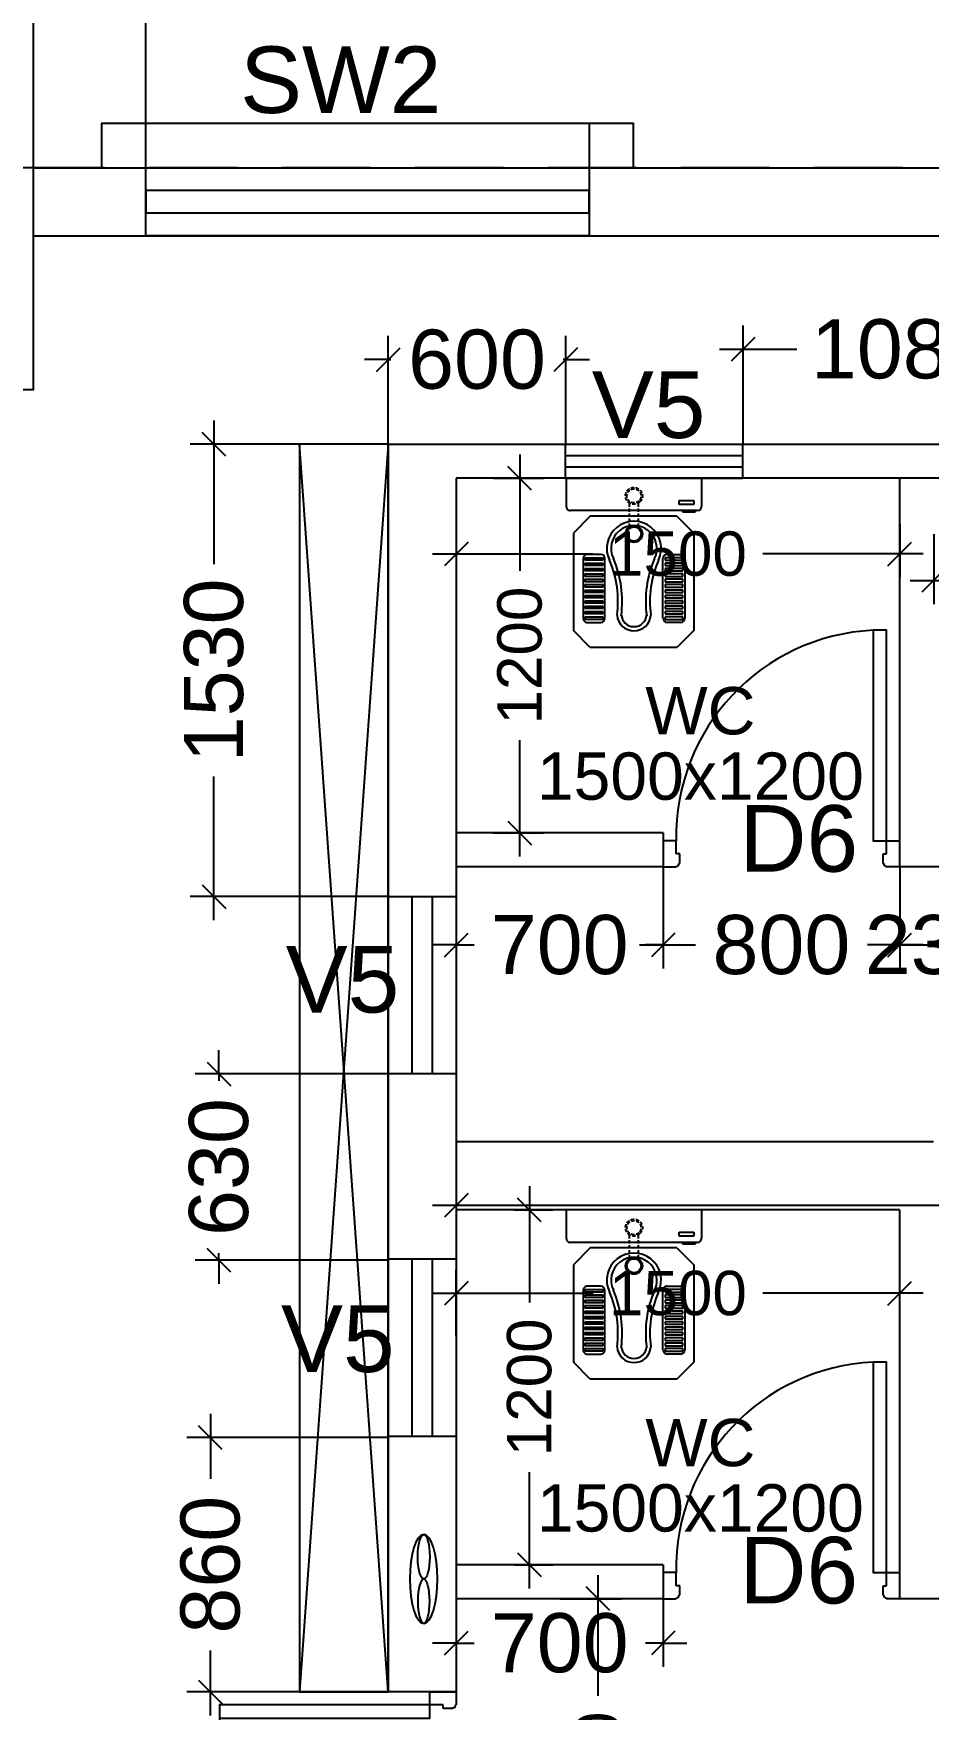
# Model space of a CAD drawing. Extents: x 7897917 to 8423973, y -6487334 to -6173396.
# Drawn here: x 7919524 to 7922551, y -6342230 to -6336561 of the extents above; entities that cross this region are included whole.
import ezdxf
from ezdxf.enums import TextEntityAlignment as Align

# ---------------------------------------------------------------- set-up
doc = ezdxf.new("R2010")
doc.units = 0
doc.header["$LTSCALE"] = 600
doc.header["$MEASUREMENT"] = 0
doc.header["$PDMODE"] = 35
doc.linetypes.add('DASHED', pattern=[0.75, 0.5, -0.25])
doc.linetypes.add('HIDDEN', pattern=[0.375, 0.25, -0.125])
doc.layers.get('0').update_dxf_attribs({"linetype": 'CONTINUOUS'})
doc.layers.get('Defpoints').update_dxf_attribs({"linetype": 'CONTINUOUS'})
for name, color, linetype in [('chajja', 7, 'CONTINUOUS'), ('DIM', 8, 'CONTINUOUS'), ('DIM-TEXT', 8, 'CONTINUOUS'), ('DOOR', 32, 'CONTINUOUS'), ('Duct', 8, 'CONTINUOUS'), ('Ele Proje.', 7, 'CONTINUOUS'), ('Exaust', 8, 'CONTINUOUS'), ('Fixed Glass', 171, 'CONTINUOUS'), ('joinery', 7, 'CONTINUOUS'), ('LA-column', 3, 'CONTINUOUS'), ('Room Dim', 1, 'CONTINUOUS'), ('T Wall', 8, 'CONTINUOUS'), ('TEXT', 6, 'CONTINUOUS'), ('toi-fix', 46, 'CONTINUOUS'), ('Wall', 1, 'CONTINUOUS'), ('Walls', 7, 'CONTINUOUS'), ('WIN', 151, 'CONTINUOUS'), ('Working Dim', 5, 'CONTINUOUS')]:
    doc.layers.add(name, color=color, linetype=linetype)
doc.styles.add('ari', font='arial.ttf')
doc.styles.add('ARIAL', font='arial.ttf')
doc.styles.add('RT', font='romant.shx')
doc.styles.get("Standard").update_dxf_attribs({"font": 'romans.shx'})
doc.dimstyles.new('int. dim', dxfattribs={"dimtxt": 450, "dimasz": 80, "dimexe": 80, "dimexo": 0, "dimgap": 70, "dimtad": 0, "dimdec": 0, "dimzin": 12, "dimdsep": 46, "dimtxsty": 'ari', "dimblk": 'OBLIQUE', "dimcen": 2, "dimdle": 80, "dimclrd": 256, "dimclre": 256, "dimclrt": 6, "dimadec": 0, "dimazin": 0, "dimtfac": 1, "dimtdec": 0, "dimtix": 1, "dimtmove": 2, "dimatfit": 3, "dimfxl": 1, "dimtolj": 1, "dimtzin": 0, "dimlwd": -1, "dimlwe": -1, "dimarcsym": 0})
doc.dimstyles.new('STANDARD$0', dxfattribs={"dimscale": 0, "dimtxt": 150, "dimasz": 125, "dimexe": 0.75, "dimexo": 1, "dimgap": 25, "dimtad": 1, "dimdec": 0, "dimdsep": 46, "dimtxsty": 'Standard', "dimblk1": 'DOT', "dimblk2": 'DOT', "dimsah": 1, "dimcen": 2.5, "dimclrd": 1, "dimclre": 1, "dimclrt": 3, "dimadec": 0, "dimazin": 0, "dimtfac": 1, "dimtdec": 0, "dimtmove": 0, "dimatfit": 3, "dimldrblk": 'DOT', "dimfxl": 1, "dimtolj": 1, "dimtzin": 0, "dimarcsym": 0})
doc.dimstyles.new('TEXT', dxfattribs={"dimscale": 0, "dimtxt": 600, "dimasz": 300, "dimexe": 300, "dimexo": 30, "dimgap": 50, "dimtad": 0, "dimdec": 0, "dimzin": 0, "dimdsep": 46, "dimtxsty": 'RT', "dimblk": 'OBLIQUE', "dimcen": 0.09, "dimdle": 300, "dimclrd": 256, "dimclre": 256, "dimclrt": 170, "dimadec": 0, "dimazin": 0, "dimtfac": 1, "dimtdec": 0, "dimtofl": 0, "dimtmove": 2, "dimatfit": 3, "dimfxl": 1, "dimfrac": 2, "dimtolj": 1, "dimtzin": 0, "dimlwd": -1, "dimlwe": -1, "dimarcsym": 0})

# ---------------------------------------------------------------- blocks, each defined once
blk = doc.blocks.new('Z$W@#1841')
at = {"layer": 'DOOR'}
for p, q in [((-267.6, -167.4), (-317.3, -167.4)), ((-317.3, -167.4), (-317.3, -267.4)), ((-267.6, -217.9), (-267.6, -167.4)), ((533, -217.9), (533, -167.4)), ((533, -167.4), (582.7, -167.4)), ((582.7, -167.4), (582.7, -267.4)), ((-254.1, -217.9), (-267.6, -217.9)), ((-254.1, -253.9), (-256.3, -253.9)), ((-254.1, -253.9), (-254.1, -217.9)), ((519.5, -253.9), (519.5, -217.9)), ((519.5, -217.9), (533, -217.9)), ((519.5, -253.9), (521.7, -253.9)), ((-317.3, -267.4), (-267.6, -267.4)), ((-267.6, -267.4), (-267.6, -265.2)), ((533, -267.4), (533, -265.2)), ((582.7, -267.4), (533, -267.4))]:
    blk.add_line(p, q, dxfattribs=at)
blk.add_lwpolyline([(482.5, 633.2), (482.5, -167.4), (533, -167.4), (533, 633.2)], close=True, dxfattribs=at)
at = {"layer": 'DOOR', "color": 145}
blk.add_arc((518.4, -152.1), 786.1, 92.61772, 181.11293, dxfattribs=at)
at = {"layer": 'DOOR'}
for centre, start, end in [((-267.6, -253.9), 270, 0), ((533, -253.9), 180, 270)]:
    blk.add_arc(centre, 11.2, start, end, dxfattribs=at)
blk = doc.blocks.new('A$C37B60793')
at = {"layer": 'toi-fix', "color": 8}
for p, q in [((0, 303.1), (127, 303.1)), ((0, -306.5), (0, 303.1)), ((146, -287.4), (146, 284.1)), ((171.2, 195), (247.4, 271.2)), ((247.4, 271.2), (685.9, 271.2)), ((362.3, 226.9), (630.5, 226.9)), ((762.1, 195), (685.9, 271.2)), ((171.2, -195.4), (171.2, 195)), ((343.3, 148.1), (343.3, 207.9)), ((358.5, 218.7), (358.5, 139.2)), ((369.5, 218.7), (358.5, 218.7)), ((369.5, 139.2), (369.5, 218.7)), ((382.7, 218.7), (382.7, 139.2)), ((393.7, 218.7), (382.7, 218.7)), ((393.7, 139.2), (393.7, 218.7)), ((406.9, 218.7), (406.9, 139.2)), ((417.9, 218.7), (406.9, 218.7)), ((417.9, 139.2), (417.9, 218.7)), ((431, 218.7), (431, 139.2)), ((442.1, 218.7), (431, 218.7)), ((442.1, 139.2), (442.1, 218.7)), ((455.2, 218.7), (455.2, 139.2)), ((466.3, 218.7), (455.2, 218.7)), ((466.3, 139.2), (466.3, 218.7)), ((479.4, 218.7), (479.4, 139.2)), ((490.5, 218.7), (479.4, 218.7)), ((490.5, 139.2), (490.5, 218.7)), ((503.6, 218.7), (503.6, 139.2)), ((514.6, 218.7), (503.6, 218.7)), ((514.6, 139.2), (514.6, 218.7)), ((527.8, 218.7), (527.8, 139.2)), ((538.8, 218.7), (527.8, 218.7)), ((538.8, 139.2), (538.8, 218.7)), ((552, 218.7), (552, 139.2)), ((563, 218.7), (552, 218.7)), ((563, 139.2), (563, 218.7)), ((576.2, 218.7), (576.2, 139.2)), ((587.2, 218.7), (576.2, 218.7)), ((587.2, 139.2), (587.2, 218.7)), ((600.4, 218.7), (600.4, 139.2)), ((611.4, 218.7), (600.4, 218.7)), ((611.4, 139.2), (611.4, 218.7)), ((624.5, 218.7), (624.5, 139.2)), ((635.6, 218.7), (624.5, 218.7)), ((635.6, 139.2), (635.6, 218.7)), ((649.5, 207.9), (649.5, 148.1)), ((762.1, -195.4), (762.1, 195)), ((358.5, 139.2), (369.5, 139.2)), ((630.5, 129.1), (362.3, 129.1)), ((382.7, 139.2), (393.7, 139.2)), ((406.9, 139.2), (417.9, 139.2)), ((431, 139.2), (442.1, 139.2)), ((455.2, 139.2), (466.3, 139.2)), ((479.4, 139.2), (490.5, 139.2)), ((503.6, 139.2), (514.6, 139.2)), ((527.8, 139.2), (538.8, 139.2)), ((552, 139.2), (563, 139.2)), ((576.2, 139.2), (587.2, 139.2)), ((600.4, 139.2), (611.4, 139.2)), ((624.5, 139.2), (635.6, 139.2)), ((358.5, -222), (358.5, -142.6)), ((358.5, -142.6), (369.5, -142.6)), ((630.5, -132.4), (362.3, -132.4)), ((369.5, -142.6), (369.5, -222)), ((382.7, -222), (382.7, -142.6)), ((382.7, -142.6), (393.7, -142.6)), ((393.7, -142.6), (393.7, -222)), ((406.9, -222), (406.9, -142.6)), ((406.9, -142.6), (417.9, -142.6)), ((417.9, -142.6), (417.9, -222)), ((431, -222), (431, -142.6)), ((431, -142.6), (442.1, -142.6)), ((442.1, -142.6), (442.1, -222)), ((455.2, -222), (455.2, -142.6)), ((455.2, -142.6), (466.3, -142.6)), ((466.3, -142.6), (466.3, -222)), ((479.4, -222), (479.4, -142.6)), ((479.4, -142.6), (490.5, -142.6)), ((490.5, -142.6), (490.5, -222)), ((503.6, -222), (503.6, -142.6)), ((503.6, -142.6), (514.6, -142.6)), ((514.6, -142.6), (514.6, -222)), ((527.8, -222), (527.8, -142.6)), ((527.8, -142.6), (538.8, -142.6)), ((538.8, -142.6), (538.8, -222)), ((552, -222), (552, -142.6)), ((552, -142.6), (563, -142.6)), ((563, -142.6), (563, -222)), ((576.2, -222), (576.2, -142.6)), ((576.2, -142.6), (587.2, -142.6)), ((587.2, -142.6), (587.2, -222)), ((600.4, -222), (600.4, -142.6)), ((600.4, -142.6), (611.4, -142.6)), ((611.4, -142.6), (611.4, -222)), ((624.5, -222), (624.5, -142.6)), ((624.5, -142.6), (635.6, -142.6)), ((635.6, -142.6), (635.6, -222)), ((117.8, -205), (100.3, -205)), ((100.3, -205), (100.3, -270.7)), ((117.8, -270.7), (117.8, -205)), ((153.7, -221.4), (147.5, -221.4)), ((147.5, -221.4), (147.5, -276.8)), ((153.7, -276.8), (153.7, -221.4)), ((171.2, -195.4), (247.4, -271.6)), ((343.3, -151.5), (343.3, -211.2)), ((369.5, -222), (358.5, -222)), ((393.7, -222), (382.7, -222)), ((417.9, -222), (406.9, -222)), ((442.1, -222), (431, -222)), ((466.3, -222), (455.2, -222)), ((490.5, -222), (479.4, -222)), ((514.6, -222), (503.6, -222)), ((538.8, -222), (527.8, -222)), ((563, -222), (552, -222)), ((587.2, -222), (576.2, -222)), ((611.4, -222), (600.4, -222)), ((635.6, -222), (624.5, -222)), ((649.5, -211.2), (649.5, -151.5)), ((685.9, -271.6), (762.1, -195.4)), ((100.3, -270.7), (117.8, -270.7)), ((147.5, -276.8), (153.7, -276.8)), ((247.4, -271.6), (685.9, -271.6)), ((362.3, -230.3), (630.5, -230.3)), ((0, -306.5), (127, -306.5))]:
    blk.add_line(p, q, dxfattribs=at)
at = {"layer": 'toi-fix', "color": 8, "linetype": 'HIDDEN', "ltscale": 0.1}
for p, q in [((219.3, 19), (111.7, 19)), ((219.3, -22.3), (111.7, -22.3))]:
    blk.add_line(p, q, dxfattribs=at)
at = {"layer": 'toi-fix', "color": 8, "extrusion": (0, 0, -1)}
for centre, major_axis, start_param, end_param in [((127, 284.1), (-13.5, -13.5), 2.356194, 3.926991), ((362.3, 207.9), (13.5, -13.5), 2.356194, 3.926991), ((630.5, 207.9), (-13.5, -13.5), 2.356194, 3.926991), ((316.3, -1.7), (0, -122.2), -0.449608, 3.591264), ((316.3, -1.7), (0, -103.2), -0.449671, 3.591202), ((362.3, 148.1), (-13.5, -13.5), -0.785398, 0.785398), ((554, 536.4), (-29.4, -484.3), -0.19615, 0.346746), ((554, 536.4), (-11.6, -466), -0.160496, 0.3824), ((630.5, 148.1), (-13.5, -13.5), 3.926991, 5.497787), ((251.3, -1.7), (-26.9, -26.9), 0.785398, 7.068583), ((251.3, -1.7), (-22.5, -22.5), 0.785398, 7.068583), ((611.1, -1.7), (40.6, -40.6), 4.005105, 6.990469), ((611.1, -1.7), (-54, -54), 2.434309, 5.419673), ((554, -539.7), (29.4, -484.3), 2.794864, 3.33776), ((554, -539.7), (11.6, -466), 2.7592, 3.302095), ((362.3, -151.5), (13.5, -13.5), 2.356194, 3.926991), ((630.5, -151.5), (13.5, -13.5), 3.926991, 5.497787), ((362.3, -211.2), (-13.5, -13.5), -0.785398, 0.785398), ((630.5, -211.2), (13.5, -13.5), 5.497787, 7.068583), ((127, -287.4), (13.5, -13.5), 5.497787, 7.068583)]:
    blk.add_ellipse(centre, major_axis=major_axis, ratio=1, start_param=start_param, end_param=end_param, dxfattribs=at)
at = {"layer": 'toi-fix', "color": 8, "linetype": 'HIDDEN', "ltscale": 0.1, "extrusion": (0, 0, -1)}
for major_axis, start_param, end_param in [((26.9, -26.9), 2.356194490188911, 8.639379797368496), ((22.5, -22.5), 2.356194490188169, 8.639379797367756)]:
    blk.add_ellipse((79.7, -1.7), major_axis=major_axis, ratio=1, start_param=start_param, end_param=end_param, dxfattribs=at)
blk = doc.blocks.new('A$C153C7E87')
at = {"layer": 'Exaust', "color": 10, "extrusion": (0, 0, -1)}
for centre, major_axis, ratio in [((0, 0), (150.2, 0.1), 0.312125), ((-75.1, 0), (75.1, 0), 0.271389)]:
    blk.add_ellipse(centre, major_axis=major_axis, ratio=ratio, start_param=3.141593, end_param=9.424778, dxfattribs=at)
at = {"layer": 'Exaust', "color": 10}
blk.add_ellipse((75.1, 0), major_axis=(75.1, 0), ratio=0.271389, dxfattribs=at)
blk = doc.blocks.new('_Oblique')
at = {"color": 0, "linetype": 'ByBlock', "lineweight": -2}
blk.add_line((-0.5, -0.5), (0.5, 0.5), dxfattribs=at)
blk = doc.blocks.new('*D244')
at = {"layer": 'Defpoints', "color": 0, "transparency": 16777216}
for p in [(7959834, -6333844.6), (7918773.9, -6337015.4, 5.1), (7959834, -6337152.6, -3)]:
    blk.add_point(p, dxfattribs=at)
at = {"layer": 'DIM', "color": 8, "transparency": 16777216}
for p, q in [((7918773.9, -6337015.4), (7918773.9, -6333544.6)), ((7959834, -6337152.6), (7959834, -6333544.6)), ((7918473.9, -6333844.6), (7937596, -6333844.6)), ((7960134, -6333844.6), (7941011.9, -6333844.6))]:
    blk.add_line(p, q, dxfattribs=at)
at = {"layer": 'DIM', "color": 8, "transparency": 16777216, "xscale": 300, "yscale": 300, "zscale": 300, "rotation": 180}
blk.add_blockref('_Oblique', (7918773.9, -6333844.6), dxfattribs=at)
at = {"layer": 'DIM', "color": 8, "transparency": 16777216, "xscale": 300, "yscale": 300, "zscale": 300}
blk.add_blockref('_Oblique', (7959834, -6333844.6), dxfattribs=at)
at = {"layer": 'DIM', "color": 7, "transparency": 16777216, "insert": (7939304, -6333844.6), "char_height": 750, "attachment_point": 5, "style": 'ari'}
blk.add_mtext('\\A1;41.06m', dxfattribs=at)
blk = doc.blocks.new('*D247')
at = {"layer": 'Defpoints', "color": 0, "transparency": 16777216}
for p in [(8038813.9, -6332733.4), (7918773.9, -6337015.4, 5.1), (8038813.9, -6337015.4, -42.2)]:
    blk.add_point(p, dxfattribs=at)
at = {"layer": 'DIM', "color": 8, "transparency": 16777216}
for p, q in [((7918773.9, -6337015.4), (7918773.9, -6332433.4)), ((8038813.9, -6337015.4), (8038813.9, -6332433.4)), ((7918473.9, -6332733.4), (7976845, -6332733.4)), ((8039113.9, -6332733.4), (7980742.8, -6332733.4))]:
    blk.add_line(p, q, dxfattribs=at)
at = {"layer": 'DIM', "color": 8, "transparency": 16777216, "xscale": 300, "yscale": 300, "zscale": 300, "rotation": 180}
blk.add_blockref('_Oblique', (7918773.9, -6332733.4), dxfattribs=at)
at = {"layer": 'DIM', "color": 8, "transparency": 16777216, "xscale": 300, "yscale": 300, "zscale": 300}
blk.add_blockref('_Oblique', (8038813.9, -6332733.4), dxfattribs=at)
at = {"layer": 'DIM', "color": 7, "transparency": 16777216, "insert": (7978793.9, -6332733.4), "char_height": 750, "attachment_point": 5, "style": 'ari'}
blk.add_mtext('\\A1;120.04m', dxfattribs=at)
blk = doc.blocks.new('*D278')
at = {"layer": 'Defpoints', "color": 0, "transparency": 16777216}
for p in [(7921303.8, -6341855.4, -5.1), (7921433.3, -6341855.4), (7921303.8, -6343085.4, -5.1)]:
    blk.add_point(p, dxfattribs=at)
at = {"layer": 'Working Dim', "transparency": 16777216}
for p, q in [((7921433.3, -6341775.4), (7921433.3, -6342183.7)), ((7921303.8, -6341855.4), (7921513.3, -6341855.4)), ((7921433.3, -6343165.4), (7921433.3, -6342757)), ((7921303.8, -6343085.4), (7921513.3, -6343085.4))]:
    blk.add_line(p, q, dxfattribs=at)
at = {"layer": 'Working Dim', "transparency": 16777216, "xscale": 80, "yscale": 80, "zscale": 80}
for p, rotation in [((7921433.3, -6341855.4), 90), ((7921433.3, -6343085.4), 270)]:
    blk.add_blockref('_Oblique', p, dxfattribs=dict(at, rotation=rotation))
at = {"layer": 'Working Dim', "color": 6, "transparency": 16777216, "insert": (7921433.3, -6342470.4), "char_height": 150, "attachment_point": 5, "rotation": 90, "style": 'ari'}
blk.add_mtext('\\A1;1230', dxfattribs=at)
blk = doc.blocks.new('*D283')
at = {"layer": 'Defpoints', "color": 0, "transparency": 16777216}
for p in [(7920953.8, -6341855.4, -5.1), (7921653.8, -6341855.4, -5.1), (7921653.8, -6342005.6)]:
    blk.add_point(p, dxfattribs=at)
at = {"layer": 'Working Dim', "transparency": 16777216}
for p, q in [((7920953.8, -6341855.4), (7920953.8, -6342085.6)), ((7921653.8, -6341855.4), (7921653.8, -6342085.6)), ((7920953.8, -6342005.6), (7920873.8, -6342005.6)), ((7920953.8, -6342005.6), (7921014, -6342005.6)), ((7921653.8, -6342005.6), (7921593.6, -6342005.6)), ((7921653.8, -6342005.6), (7921733.8, -6342005.6))]:
    blk.add_line(p, q, dxfattribs=at)
at = {"layer": 'Working Dim', "transparency": 16777216, "xscale": 80, "yscale": 80, "zscale": 80}
blk.add_blockref('_Oblique', (7920953.8, -6342005.6), dxfattribs=at)
at = {"layer": 'Working Dim', "transparency": 16777216, "xscale": 80, "yscale": 80, "zscale": 80, "rotation": 180}
blk.add_blockref('_Oblique', (7921653.8, -6342005.6), dxfattribs=at)
at = {"layer": 'Working Dim', "color": 6, "transparency": 16777216, "insert": (7921303.8, -6342005.6), "char_height": 200, "attachment_point": 5, "style": 'ari'}
blk.add_mtext('\\A1;700', dxfattribs=at)
blk = doc.blocks.new('*D284')
at = {"layer": 'Defpoints', "color": 0, "transparency": 16777216}
for p in [(7921150, -6340540.4, -0.7), (7921201.4, -6340540.4), (7921150, -6341740.4, -5.1)]:
    blk.add_point(p, dxfattribs=at)
at = {"layer": 'Working Dim', "transparency": 16777216}
for p, q in [((7921201.4, -6340460.4), (7921201.4, -6340853.7)), ((7921150, -6340540.4), (7921281.4, -6340540.4)), ((7921201.4, -6341820.4), (7921201.4, -6341427)), ((7921150, -6341740.4), (7921281.4, -6341740.4))]:
    blk.add_line(p, q, dxfattribs=at)
at = {"layer": 'Working Dim', "transparency": 16777216, "xscale": 80, "yscale": 80, "zscale": 80}
for p, rotation in [((7921201.4, -6340540.4), 90), ((7921201.4, -6341740.4), 270)]:
    blk.add_blockref('_Oblique', p, dxfattribs=dict(at, rotation=rotation))
at = {"layer": 'Working Dim', "color": 6, "transparency": 16777216, "insert": (7921201.4, -6341140.4), "char_height": 150, "attachment_point": 5, "rotation": 90, "style": 'ari'}
blk.add_mtext('\\A1;1200', dxfattribs=at)
blk = doc.blocks.new('*D285')
at = {"layer": 'Defpoints', "color": 0, "transparency": 16777216}
for p in [(7922453.8, -6340822.4), (7920953.8, -6340965.8), (7922453.8, -6340993.8, -10.3)]:
    blk.add_point(p, dxfattribs=at)
at = {"layer": 'Working Dim', "transparency": 16777216}
for p, q in [((7920953.8, -6340965.8), (7920953.8, -6340742.4)), ((7922453.8, -6340993.8), (7922453.8, -6340742.4)), ((7920873.8, -6340822.4), (7921417.1, -6340822.4)), ((7922533.8, -6340822.4), (7921990.5, -6340822.4))]:
    blk.add_line(p, q, dxfattribs=at)
at = {"layer": 'Working Dim', "transparency": 16777216, "xscale": 80, "yscale": 80, "zscale": 80, "rotation": 180}
blk.add_blockref('_Oblique', (7920953.8, -6340822.4), dxfattribs=at)
at = {"layer": 'Working Dim', "transparency": 16777216, "xscale": 80, "yscale": 80, "zscale": 80}
blk.add_blockref('_Oblique', (7922453.8, -6340822.4), dxfattribs=at)
at = {"layer": 'Working Dim', "color": 6, "transparency": 16777216, "insert": (7921703.8, -6340822.4), "char_height": 150, "attachment_point": 5, "style": 'ari'}
blk.add_mtext('\\A1;1500', dxfattribs=at)
blk = doc.blocks.new('*D286')
at = {"layer": 'Defpoints', "color": 0, "transparency": 16777216}
for p in [(7920953.9, -6340155.3, 5.1), (7925683.9, -6340446, 9.4), (7925683.9, -6340524.3)]:
    blk.add_point(p, dxfattribs=at)
at = {"layer": 'Working Dim', "transparency": 16777216}
for p, q in [((7920953.9, -6340155.3), (7920953.9, -6340604.3)), ((7925683.9, -6340446), (7925683.9, -6340604.3)), ((7920873.9, -6340524.3), (7922946.6, -6340524.3)), ((7925763.9, -6340524.3), (7923691.2, -6340524.3))]:
    blk.add_line(p, q, dxfattribs=at)
at = {"layer": 'Working Dim', "transparency": 16777216, "xscale": 80, "yscale": 80, "zscale": 80, "rotation": 180}
blk.add_blockref('_Oblique', (7920953.9, -6340524.3), dxfattribs=at)
at = {"layer": 'Working Dim', "transparency": 16777216, "xscale": 80, "yscale": 80, "zscale": 80}
blk.add_blockref('_Oblique', (7925683.9, -6340524.3), dxfattribs=at)
at = {"layer": 'Working Dim', "color": 6, "transparency": 16777216, "insert": (7923318.9, -6340524.3), "char_height": 200, "attachment_point": 5, "style": 'ari'}
blk.add_mtext('\\A1;4730', dxfattribs=at)
blk = doc.blocks.new('*D288')
at = {"layer": 'Defpoints', "color": 0, "transparency": 16777216}
for p in [(7921078.9, -6338065.4, 5.1), (7921168.7, -6338065.4), (7921078.9, -6339265.4, 5.1)]:
    blk.add_point(p, dxfattribs=at)
at = {"layer": 'Working Dim', "transparency": 16777216}
for p, q in [((7921168.7, -6337985.4), (7921168.7, -6338378.7)), ((7921078.9, -6338065.4), (7921248.7, -6338065.4)), ((7921168.7, -6339345.4), (7921168.7, -6338952)), ((7921078.9, -6339265.4), (7921248.7, -6339265.4))]:
    blk.add_line(p, q, dxfattribs=at)
at = {"layer": 'Working Dim', "transparency": 16777216, "xscale": 80, "yscale": 80, "zscale": 80}
for p, rotation in [((7921168.7, -6338065.4), 90), ((7921168.7, -6339265.4), 270)]:
    blk.add_blockref('_Oblique', p, dxfattribs=dict(at, rotation=rotation))
at = {"layer": 'Working Dim', "color": 6, "transparency": 16777216, "insert": (7921168.7, -6338665.4), "char_height": 150, "attachment_point": 5, "rotation": 90, "style": 'ari'}
blk.add_mtext('\\A1;1200', dxfattribs=at)
blk = doc.blocks.new('*D289')
at = {"layer": 'Defpoints', "color": 0, "transparency": 16777216}
for p in [(7920953.9, -6338220.7, 5.1), (7922453.8, -6338220.7, 5.1), (7922453.8, -6338321.6)]:
    blk.add_point(p, dxfattribs=at)
at = {"layer": 'Working Dim', "transparency": 16777216}
for p, q in [((7920953.9, -6338220.7), (7920953.9, -6338401.6)), ((7922453.8, -6338220.7), (7922453.8, -6338401.6)), ((7920873.9, -6338321.6), (7921417.2, -6338321.6)), ((7922533.8, -6338321.6), (7921990.5, -6338321.6))]:
    blk.add_line(p, q, dxfattribs=at)
at = {"layer": 'Working Dim', "transparency": 16777216, "xscale": 80, "yscale": 80, "zscale": 80, "rotation": 180}
blk.add_blockref('_Oblique', (7920953.9, -6338321.6), dxfattribs=at)
at = {"layer": 'Working Dim', "transparency": 16777216, "xscale": 80, "yscale": 80, "zscale": 80}
blk.add_blockref('_Oblique', (7922453.8, -6338321.6), dxfattribs=at)
at = {"layer": 'Working Dim', "color": 6, "transparency": 16777216, "insert": (7921703.8, -6338321.6), "char_height": 150, "attachment_point": 5, "style": 'ari'}
blk.add_mtext('\\A1;1500', dxfattribs=at)
blk = doc.blocks.new('*D290')
at = {"layer": 'Defpoints', "color": 0, "transparency": 16777216}
for p in [(7922568.8, -6338254.4, 5.1), (7924068.8, -6338288, 5.1), (7924068.8, -6338411.3)]:
    blk.add_point(p, dxfattribs=at)
at = {"layer": 'Working Dim', "transparency": 16777216}
for p, q in [((7922568.8, -6338254.4), (7922568.8, -6338491.3)), ((7924068.8, -6338288), (7924068.8, -6338491.3)), ((7922488.8, -6338411.3), (7923032.1, -6338411.3)), ((7924148.8, -6338411.3), (7923605.4, -6338411.3))]:
    blk.add_line(p, q, dxfattribs=at)
at = {"layer": 'Working Dim', "transparency": 16777216, "xscale": 80, "yscale": 80, "zscale": 80, "rotation": 180}
blk.add_blockref('_Oblique', (7922568.8, -6338411.3), dxfattribs=at)
at = {"layer": 'Working Dim', "transparency": 16777216, "xscale": 80, "yscale": 80, "zscale": 80}
blk.add_blockref('_Oblique', (7924068.8, -6338411.3), dxfattribs=at)
at = {"layer": 'Working Dim', "color": 6, "transparency": 16777216, "insert": (7923318.8, -6338411.3), "char_height": 150, "attachment_point": 5, "style": 'ari'}
blk.add_mtext('\\A1;1500', dxfattribs=at)
blk = doc.blocks.new('*D1113')
at = {"layer": 'Defpoints', "color": 0, "transparency": 16777216}
for p in [(7921324.2, -6337664.3), (7920723.9, -6337950.4), (7921324.2, -6337950.4)]:
    blk.add_point(p, dxfattribs=at)
at = {"layer": 'Working Dim', "transparency": 16777216}
for p, q in [((7920723.9, -6337950.4), (7920723.9, -6337584.3)), ((7921324.2, -6337950.4), (7921324.2, -6337584.3)), ((7920723.9, -6337664.3), (7920643.9, -6337664.3)), ((7920723.9, -6337664.3), (7920732.9, -6337664.3)), ((7921324.2, -6337664.3), (7921315.2, -6337664.3)), ((7921324.2, -6337664.3), (7921404.2, -6337664.3))]:
    blk.add_line(p, q, dxfattribs=at)
at = {"layer": 'Working Dim', "transparency": 16777216, "xscale": 80, "yscale": 80, "zscale": 80}
blk.add_blockref('_Oblique', (7920723.9, -6337664.3), dxfattribs=at)
at = {"layer": 'Working Dim', "transparency": 16777216, "xscale": 80, "yscale": 80, "zscale": 80, "rotation": 180}
blk.add_blockref('_Oblique', (7921324.2, -6337664.3), dxfattribs=at)
at = {"layer": 'Working Dim', "color": 6, "transparency": 16777216, "insert": (7921024.1, -6337664.3), "char_height": 200, "attachment_point": 5, "style": 'ari'}
blk.add_mtext('\\A1;600', dxfattribs=at)
blk = doc.blocks.new('*D1114')
at = {"layer": 'Defpoints', "color": 0, "transparency": 16777216}
for p in [(7923004.3, -6337629.3), (7921924.2, -6337950.4), (7923004.3, -6337950.4)]:
    blk.add_point(p, dxfattribs=at)
at = {"layer": 'Working Dim', "transparency": 16777216}
for p, q in [((7921924.2, -6337950.4), (7921924.2, -6337549.3)), ((7923004.3, -6337950.4), (7923004.3, -6337549.3)), ((7921844.2, -6337629.3), (7922105.4, -6337629.3)), ((7923084.3, -6337629.3), (7922823.1, -6337629.3))]:
    blk.add_line(p, q, dxfattribs=at)
at = {"layer": 'Working Dim', "transparency": 16777216, "xscale": 80, "yscale": 80, "zscale": 80, "rotation": 180}
blk.add_blockref('_Oblique', (7921924.2, -6337629.3), dxfattribs=at)
at = {"layer": 'Working Dim', "transparency": 16777216, "xscale": 80, "yscale": 80, "zscale": 80}
blk.add_blockref('_Oblique', (7923004.3, -6337629.3), dxfattribs=at)
at = {"layer": 'Working Dim', "color": 6, "transparency": 16777216, "insert": (7922464.3, -6337629.3), "char_height": 200, "attachment_point": 5, "style": 'ari'}
blk.add_mtext('\\A1;1080', dxfattribs=at)
blk = doc.blocks.new('*D1118')
at = {"layer": 'Defpoints', "color": 0, "transparency": 16777216}
for p in [(7920122.3, -6341310.3), (7920723.9, -6341310.3), (7920723.9, -6342170.4)]:
    blk.add_point(p, dxfattribs=at)
at = {"layer": 'Working Dim', "transparency": 16777216}
for p, q in [((7920122.3, -6341230.3), (7920122.3, -6341449.6)), ((7920723.9, -6341310.3), (7920042.3, -6341310.3)), ((7920122.3, -6342250.4), (7920122.3, -6342031)), ((7920723.9, -6342170.4), (7920042.3, -6342170.4))]:
    blk.add_line(p, q, dxfattribs=at)
at = {"layer": 'Working Dim', "transparency": 16777216, "xscale": 80, "yscale": 80, "zscale": 80}
for p, rotation in [((7920122.3, -6341310.3), 90), ((7920122.3, -6342170.4), 270)]:
    blk.add_blockref('_Oblique', p, dxfattribs=dict(at, rotation=rotation))
at = {"layer": 'Working Dim', "color": 6, "transparency": 16777216, "insert": (7920122.3, -6341740.3), "char_height": 200, "attachment_point": 5, "rotation": 90, "style": 'ari'}
blk.add_mtext('\\A1;860', dxfattribs=at)
blk = doc.blocks.new('*D1119')
at = {"layer": 'Defpoints', "color": 0, "transparency": 16777216}
for p in [(7920151, -6340080.4), (7920723.8, -6340080.4), (7920723.9, -6340710.3)]:
    blk.add_point(p, dxfattribs=at)
at = {"layer": 'Working Dim', "transparency": 16777216}
for p, q in [((7920151, -6340080.4), (7920151, -6340000.4)), ((7920723.8, -6340080.4), (7920071, -6340080.4)), ((7920151, -6340080.4), (7920151, -6340104.2)), ((7920151, -6340710.3), (7920151, -6340686.5)), ((7920723.9, -6340710.3), (7920071, -6340710.3)), ((7920151, -6340710.3), (7920151, -6340790.3))]:
    blk.add_line(p, q, dxfattribs=at)
at = {"layer": 'Working Dim', "transparency": 16777216, "xscale": 80, "yscale": 80, "zscale": 80}
for p, rotation in [((7920151, -6340080.4), 270), ((7920151, -6340710.3), 90)]:
    blk.add_blockref('_Oblique', p, dxfattribs=dict(at, rotation=rotation))
at = {"layer": 'Working Dim', "color": 6, "transparency": 16777216, "insert": (7920151, -6340395.3), "char_height": 200, "attachment_point": 5, "rotation": 90, "style": 'ari'}
blk.add_mtext('\\A1;630', dxfattribs=at)
blk = doc.blocks.new('*D1120')
at = {"layer": 'Defpoints', "color": 0, "transparency": 16777216}
for p in [(7920723.9, -6337950.4), (7920134.1, -6339480.4), (7920723.9, -6339480.4)]:
    blk.add_point(p, dxfattribs=at)
at = {"layer": 'Working Dim', "transparency": 16777216}
for p, q in [((7920134.1, -6337870.4), (7920134.1, -6338356.5)), ((7920723.9, -6337950.4), (7920054.1, -6337950.4)), ((7920134.1, -6339560.4), (7920134.1, -6339074.2)), ((7920723.9, -6339480.4), (7920054.1, -6339480.4))]:
    blk.add_line(p, q, dxfattribs=at)
at = {"layer": 'Working Dim', "transparency": 16777216, "xscale": 80, "yscale": 80, "zscale": 80}
for p, rotation in [((7920134.1, -6337950.4), 90), ((7920134.1, -6339480.4), 270)]:
    blk.add_blockref('_Oblique', p, dxfattribs=dict(at, rotation=rotation))
at = {"layer": 'Working Dim', "color": 6, "transparency": 16777216, "insert": (7920134.1, -6338715.4), "char_height": 200, "attachment_point": 5, "rotation": 90, "style": 'ari'}
blk.add_mtext('\\A1;1530', dxfattribs=at)
blk = doc.blocks.new('*D1121')
at = {"layer": 'Defpoints', "color": 0, "transparency": 16777216}
for p in [(7919903.9, -6336276.3), (7919523.9, -6337015.4), (7919903.9, -6337015.4)]:
    blk.add_point(p, dxfattribs=at)
at = {"layer": 'Working Dim', "transparency": 16777216}
for p, q in [((7919523.9, -6337015.4), (7919523.9, -6336196.3)), ((7919903.9, -6337015.4), (7919903.9, -6336196.3)), ((7919523.9, -6336276.3), (7919443.9, -6336276.3)), ((7919523.9, -6336276.3), (7919903.9, -6336276.3)), ((7919903.9, -6336276.3), (7919983.9, -6336276.3))]:
    blk.add_line(p, q, dxfattribs=at)
at = {"layer": 'Working Dim', "transparency": 16777216, "xscale": 80, "yscale": 80, "zscale": 80}
blk.add_blockref('_Oblique', (7919523.9, -6336276.3), dxfattribs=at)
at = {"layer": 'Working Dim', "transparency": 16777216, "xscale": 80, "yscale": 80, "zscale": 80, "rotation": 180}
blk.add_blockref('_Oblique', (7919903.9, -6336276.3), dxfattribs=at)
at = {"layer": 'Working Dim', "color": 6, "transparency": 16777216, "insert": (7919713.9, -6336276.3), "char_height": 200, "attachment_point": 5, "style": 'ari'}
blk.add_mtext('\\A1;380', dxfattribs=at)
blk = doc.blocks.new('*D1697')
at = {"layer": 'Defpoints', "color": 0, "transparency": 16777216}
for p in [(7920953.9, -6339380.4), (7921653.8, -6339380.4), (7921653.8, -6339644.1)]:
    blk.add_point(p, dxfattribs=at)
at = {"layer": 'Working Dim', "transparency": 16777216}
for p, q in [((7920953.9, -6339380.4), (7920953.9, -6339724.1)), ((7921653.8, -6339380.4), (7921653.8, -6339724.1)), ((7920953.9, -6339644.1), (7920873.9, -6339644.1)), ((7920953.9, -6339644.1), (7921014.1, -6339644.1)), ((7921653.8, -6339644.1), (7921593.6, -6339644.1)), ((7921653.8, -6339644.1), (7921733.8, -6339644.1))]:
    blk.add_line(p, q, dxfattribs=at)
at = {"layer": 'Working Dim', "transparency": 16777216, "xscale": 80, "yscale": 80, "zscale": 80}
blk.add_blockref('_Oblique', (7920953.9, -6339644.1), dxfattribs=at)
at = {"layer": 'Working Dim', "transparency": 16777216, "xscale": 80, "yscale": 80, "zscale": 80, "rotation": 180}
blk.add_blockref('_Oblique', (7921653.8, -6339644.1), dxfattribs=at)
at = {"layer": 'Working Dim', "color": 6, "transparency": 16777216, "insert": (7921303.8, -6339644.1), "char_height": 200, "attachment_point": 5, "style": 'ari'}
blk.add_mtext('\\A1;700', dxfattribs=at)
blk = doc.blocks.new('*D1698')
at = {"layer": 'Defpoints', "color": 0, "transparency": 16777216}
for p in [(7921653.8, -6339380.4), (7922453.8, -6339380.4), (7922453.8, -6339644.1)]:
    blk.add_point(p, dxfattribs=at)
at = {"layer": 'Working Dim', "transparency": 16777216}
for p, q in [((7921653.8, -6339380.4), (7921653.8, -6339724.1)), ((7922453.8, -6339380.4), (7922453.8, -6339724.1)), ((7921573.8, -6339644.1), (7921763, -6339644.1)), ((7922533.8, -6339644.1), (7922344.5, -6339644.1))]:
    blk.add_line(p, q, dxfattribs=at)
at = {"layer": 'Working Dim', "transparency": 16777216, "xscale": 80, "yscale": 80, "zscale": 80, "rotation": 180}
blk.add_blockref('_Oblique', (7921653.8, -6339644.1), dxfattribs=at)
at = {"layer": 'Working Dim', "transparency": 16777216, "xscale": 80, "yscale": 80, "zscale": 80}
blk.add_blockref('_Oblique', (7922453.8, -6339644.1), dxfattribs=at)
at = {"layer": 'Working Dim', "color": 6, "transparency": 16777216, "insert": (7922053.8, -6339644.1), "char_height": 200, "attachment_point": 5, "style": 'ari'}
blk.add_mtext('\\A1;800', dxfattribs=at)
blk = doc.blocks.new('*D1699')
at = {"layer": 'Defpoints', "color": 0, "transparency": 16777216}
for p in [(7922453.8, -6339380.4), (7922683.8, -6339380.4), (7922683.8, -6339644.1)]:
    blk.add_point(p, dxfattribs=at)
at = {"layer": 'Working Dim', "transparency": 16777216}
for p, q in [((7922453.8, -6339380.4), (7922453.8, -6339724.1)), ((7922683.8, -6339380.4), (7922683.8, -6339724.1)), ((7922453.8, -6339644.1), (7922373.8, -6339644.1)), ((7922453.8, -6339644.1), (7922683.8, -6339644.1)), ((7922683.8, -6339644.1), (7922763.8, -6339644.1))]:
    blk.add_line(p, q, dxfattribs=at)
at = {"layer": 'Working Dim', "transparency": 16777216, "xscale": 80, "yscale": 80, "zscale": 80}
blk.add_blockref('_Oblique', (7922453.8, -6339644.1), dxfattribs=at)
at = {"layer": 'Working Dim', "transparency": 16777216, "xscale": 80, "yscale": 80, "zscale": 80, "rotation": 180}
blk.add_blockref('_Oblique', (7922683.8, -6339644.1), dxfattribs=at)
at = {"layer": 'Working Dim', "color": 6, "transparency": 16777216, "insert": (7922568.8, -6339644.1), "char_height": 200, "attachment_point": 5, "style": 'ari'}
blk.add_mtext('\\A1;230', dxfattribs=at)
blk = doc.blocks.new('*D1724')
at = {"layer": 'Defpoints', "color": 0, "linetype": 'Continuous', "transparency": 16777216}
for p in [(7935541.5, -6335351), (7918773.9, -6337015.4, -0.2), (7935541.5, -6337015.4, 11187)]:
    blk.add_point(p, dxfattribs=at)
at = {"layer": 'DIM-TEXT', "transparency": 16777216}
for p, q in [((7918773.9, -6337015.4), (7918773.9, -6335051)), ((7935541.5, -6337015.4), (7935541.5, -6335051)), ((7918473.9, -6335351), (7921260.3, -6335351)), ((7935841.5, -6335351), (7933055, -6335351))]:
    blk.add_line(p, q, dxfattribs=at)
at = {"layer": 'DIM-TEXT', "linetype": 'Continuous', "transparency": 16777216, "xscale": 300, "yscale": 300, "zscale": 300, "rotation": 180}
blk.add_blockref('_Oblique', (7918773.9, -6335351), dxfattribs=at)
at = {"layer": 'DIM-TEXT', "linetype": 'Continuous', "transparency": 16777216, "xscale": 300, "yscale": 300, "zscale": 300}
blk.add_blockref('_Oblique', (7935541.5, -6335351), dxfattribs=at)
at = {"layer": 'DIM-TEXT', "color": 170, "linetype": 'Continuous', "transparency": 16777216, "insert": (7927157.7, -6335351), "char_height": 750, "attachment_point": 5, "style": 'ari'}
blk.add_mtext('\\A1;{\\H0.8x;ATTENDANT WAITING HALLS\\P(NIGHT STAY)}', dxfattribs=at)

msp = doc.modelspace()

# ---------------------------------------------------------------- linework, layer by layer
at = {"layer": 'chajja', "color": 8}
msp.add_line((7921403.907, -6336865.366), (7919903.907, -6336865.366), dxfattribs=at)
at = {"layer": 'chajja', "color": 7, "linetype": 'DASHED'}
msp.add_line((7925163.907, -6337015.387), (7919523.907, -6337015.387), dxfattribs=at)
at = {"layer": 'Duct', "color": 8, "linetype": 'HIDDEN', "ltscale": 600}
for p, q in [((7920723.817, -6337950.365, 5.131), (7920423.817, -6342170.374)), ((7920723.817, -6342170.374), (7920423.817, -6337950.365, 5.131))]:
    msp.add_line(p, q, dxfattribs=at)
at = {"layer": 'Duct', "color": 7, "linetype": 'HIDDEN', "ltscale": 600}
msp.add_lwpolyline([(7920423.817, -6342170.374), (7920723.907, -6342170.374), (7920723.907, -6337950.365), (7920423.817, -6337950.365)], close=True, dxfattribs=at)
at = {"layer": 'Ele Proje.'}
for points in [[(7919903.907, -6337015.366), (7919903.907, -6336865.366), (7919753.907, -6336865.366), (7919753.907, -6337015.366)], [(7921553.907, -6337015.366), (7921553.907, -6336865.366), (7921403.907, -6336865.366), (7921403.907, -6337015.366)]]:
    msp.add_lwpolyline(points, dxfattribs=at)
at = {"layer": 'Fixed Glass'}
for points in [[(7921403.907, -6337015.366), (7921403.907, -6337245.366), (7919903.907, -6337245.366), (7919903.907, -6337015.366)], [(7919903.907, -6337092.366), (7919903.907, -6337168.366), (7921403.907, -6337168.366), (7921403.907, -6337092.366)]]:
    msp.add_lwpolyline(points, close=True, dxfattribs=at)
at = {"layer": 'LA-column', "color": 2}
msp.add_lwpolyline([(7918773.907, -6337765.366), (7919523.907, -6337765.366), (7919523.907, -6337015.366), (7918773.907, -6337015.366)], close=True, dxfattribs=at)
msp.add_lwpolyline([(7918773.907, -6337765.366), (7919523.907, -6337765.366), (7919523.907, -6337015.366), (7918773.907, -6337015.366)], close=True, dxfattribs=at)
msp.add_lwpolyline([(7918773.907, -6337765.366), (7919523.907, -6337765.366), (7919523.907, -6337015.366), (7918773.907, -6337015.366)], close=True, dxfattribs=at)
at = {"layer": 'T Wall', "color": 6, "linetype": 'Continuous'}
for p, q in [((7922453.771, -6338065.365), (7922453.771, -6339265.365)), ((7921653.771, -6339265.365), (7920953.771, -6339265.365)), ((7921653.771, -6339265.365), (7921653.771, -6339380.365)), ((7922453.771, -6339265.365), (7922453.771, -6339380.365)), ((7921653.771, -6339380.365), (7920953.771, -6339380.365)), ((7922683.771, -6339380.365), (7922453.771, -6339380.365)), ((7921653.771, -6341740.353), (7920953.771, -6341740.353)), ((7921653.771, -6341740.353), (7921653.771, -6341855.353)), ((7921653.771, -6341855.353), (7920953.771, -6341855.353))]:
    msp.add_line(p, q, dxfattribs=at)
at = {"layer": 'Wall', "linetype": 'Continuous'}
msp.add_line((7925683.907, -6338065.365), (7920953.907, -6338065.366), dxfattribs=at)
msp.add_lwpolyline([(7920723.907, -6337950.365), (7925683.907, -6337950.365)], dxfattribs=at)
at = {"layer": 'Walls'}
for p, q in [((7919523.907, -6337015.366), (7925163.907, -6337015.366)), ((7919523.907, -6337245.366), (7925163.907, -6337245.366)), ((7920723.907, -6337950.365), (7920723.907, -6342170.396)), ((7920953.907, -6338065.366), (7920953.907, -6342170.396)), ((7920953.907, -6342170.396), (7920723.907, -6342170.396))]:
    msp.add_line(p, q, dxfattribs=at)
at = {"layer": 'Walls', "linetype": 'Continuous'}
for p, q in [((7922568.771, -6340310.353), (7920953.771, -6340310.353)), ((7922453.771, -6340540.353), (7920953.771, -6340540.353)), ((7922453.771, -6340540.353), (7922453.771, -6341855.353)), ((7925683.907, -6341855.353), (7922453.771, -6341855.353))]:
    msp.add_line(p, q, dxfattribs=at)
at = {"layer": 'WIN', "linetype": 'Continuous'}
for p, q in [((7921322.237, -6337950.43), (7921922.237, -6337950.43)), ((7921322.237, -6337950.43), (7921322.237, -6338065.43)), ((7921922.237, -6337950.43), (7921922.237, -6338065.43)), ((7921322.237, -6337988.763), (7921922.237, -6337988.763)), ((7921322.237, -6338027.097), (7921922.237, -6338027.097)), ((7921322.237, -6338065.43), (7921922.237, -6338065.43))]:
    msp.add_line(p, q, dxfattribs=at)
for points in [[(7920723.817, -6340080.365), (7920723.817, -6339480.365), (7920953.817, -6339480.365), (7920953.817, -6340080.365)], [(7920805.158, -6340080.365), (7920805.158, -6339480.365), (7920872.476, -6339480.365), (7920872.476, -6340080.365)], [(7920723.817, -6341306.252), (7920723.817, -6340706.252), (7920953.817, -6340706.252), (7920953.817, -6341306.252)], [(7920805.158, -6341306.252), (7920805.158, -6340706.252), (7920872.476, -6340706.252), (7920872.476, -6341306.252)]]:
    msp.add_lwpolyline(points, close=True, dxfattribs=at)

# ---------------------------------------------------------------- block references
at = {"layer": 'DOOR', "linetype": 'Continuous', "xscale": 0.8887360580265522, "yscale": 0.8887360580265522, "zscale": 0.8887360580265522}
for p in [(7921935.891, -6339142.71), (7921935.891, -6341617.698)]:
    msp.add_blockref('Z$W@#1841', p, dxfattribs=at)
at = {"layer": 'DOOR', "linetype": 'Continuous', "xscale": 0.8887360580265522, "yscale": 0.8887360580265522, "zscale": 0.8887360580265522, "rotation": 90}
msp.add_blockref('Z$W@#1841', (7920716.252, -6342688.276), dxfattribs=at)
at = {"layer": 'Exaust', "linetype": 'Continuous', "rotation": 90}
msp.add_blockref('A$C153C7E87', (7920843.817, -6341788.503), dxfattribs=at)
at = {"layer": 'toi-fix', "color": 7, "xscale": -0.7511875331401825, "yscale": 0.7511875331401825, "zscale": 0.7511875321634278, "rotation": 90}
for p in [(7921553.771, -6338065.366), (7921553.771, -6340540.353)]:
    msp.add_blockref('A$C37B60793', p, dxfattribs=at)

# ---------------------------------------------------------------- texts
at = {"layer": 'joinery', "style": 'ari'}
for s, p in [('SW2', (7920563.219, -6336830.231)), ('V5', (7921604.605, -6337929.442, 3.336)), ('V5', (7920569.143, -6339872.751)), ('V5', (7920553.339, -6341088.482))]:
    msp.add_text(s, height=225, dxfattribs=at).set_placement(p, align=Align.CENTER)
for p in [(7921911.685, -6339396.229, 5.131), (7921911.685, -6341871.217, -5.131)]:
    msp.add_text('D6', height=225, dxfattribs=at).set_placement(p)
at = {"layer": 'Room Dim', "style": 'ARIAL'}
for p in [(7921779.526, -6339153.129), (7921779.526, -6341628.116)]:
    msp.add_text('1500x1200', height=160, dxfattribs=at).set_placement(p, align=Align.CENTER)
at = {"layer": 'TEXT', "color": 7, "style": 'ARIAL'}
for p in [(7921779.526, -6338932.019), (7921779.526, -6341407.006)]:
    msp.add_text('WC', height=160, dxfattribs=at).set_placement(p, align=Align.CENTER)

# ---------------------------------------------------------------- dimensions: what is measured, and where the dimension line sits
at = {"layer": 'DIM'}
for base, p2, picture, middle in [((8038813.926, -6332733.427), (8038813.926, -6337015.366, -42.231), '*D247', (7978793.916, -6332733.427)), ((7959834.046, -6333844.636), (7959834.046, -6337152.582, -2.972), '*D244', (7939303.977, -6333844.636))]:
    dim = msp.add_linear_dim(base=base, p1=(7918773.907, -6337015.366, 5.131), p2=p2, dimstyle='STANDARD$0', override={"dimscale": 1, "dimtxt": 750, "dimasz": 300, "dimexe": 300, "dimexo": 0, "dimgap": 1, "dimtad": 0, "dimdec": 2, "dimlfac": 0.001, "dimzin": 0, "dimpost": 'm', "dimtxsty": 'ari', "dimblk1": 'Oblique', "dimblk2": 'Oblique', "dimcen": 0, "dimdle": 300, "dimclrd": 8, "dimclre": 8, "dimclrt": 7, "dimadec": 2, "dimtdec": 2, "dimtmove": 2, "dimfxl": 0.75, "dimfrac": 1, "dimlwd": 65535, "dimlwe": 65535}, dxfattribs=at)
    dim.commit()
    dim.dimension.update_dxf_attribs({"geometry": picture, "text_midpoint": middle})
at = {"layer": 'DIM-TEXT', "linetype": 'Continuous'}
dim = msp.add_linear_dim(base=(7935541.455, -6335351.01, 0.191), p1=(7918773.907, -6337015.366), p2=(7935541.455, -6337015.409, 11187.172), angle=180, text='{\\H0.8x;ATTENDANT WAITING HALLS\\P(NIGHT STAY)}', dimstyle='TEXT', override={"dimscale": 1, "dimtxt": 750, "dimexo": 0, "dimtxsty": 'ari'}, dxfattribs=at)
dim.commit()
dim.dimension.update_dxf_attribs({"geometry": '*D1724', "text_midpoint": (7927157.681, -6335351.01, 0.191)})
at = {"layer": 'Working Dim'}
for base, p1, p2, override, picture, middle in [((7919903.907, -6336276.265), (7919523.907, -6337015.387), (7919903.907, -6337015.366), {"dimtxt": 200, "dimarcsym": 1}, '*D1121', (7919713.907, -6336276.265)), ((7921324.237, -6337664.318), (7920723.907, -6337950.365), (7921324.237, -6337950.365), {"dimtxt": 200, "dimarcsym": 1}, '*D1113', (7921024.072, -6337664.318)), ((7923004.291, -6337629.283), (7921924.237, -6337950.43), (7923004.291, -6337950.365), {"dimtxt": 200, "dimarcsym": 1}, '*D1114', (7922464.264, -6337629.283)), ((7922453.771, -6338321.621), (7920953.907, -6338220.749, 5.131), (7922453.771, -6338220.749, 5.131), {"dimtxt": 150}, '*D289', (7921703.839, -6338321.621)), ((7924068.771, -6338411.308), (7922568.771, -6338254.363, 5.131), (7924068.771, -6338288.007, 5.131), {"dimtxt": 150}, '*D290', (7923318.771, -6338411.308)), ((7921653.771, -6339644.07), (7920953.907, -6339380.365), (7921653.771, -6339380.365), {"dimtxt": 200, "dimarcsym": 1}, '*D1697', (7921303.839, -6339644.07)), ((7922453.771, -6339644.07), (7921653.771, -6339380.365), (7922453.771, -6339380.365), {"dimtxt": 200, "dimarcsym": 1}, '*D1698', (7922053.771, -6339644.07)), ((7922683.771, -6339644.07), (7922453.771, -6339380.365), (7922683.771, -6339380.365), {"dimtxt": 200, "dimarcsym": 1}, '*D1699', (7922568.771, -6339644.07)), ((7925683.907, -6340524.269), (7920953.907, -6340155.312, 5.131), (7925683.907, -6340446.003, 9.378), {"dimtxt": 200}, '*D286', (7923318.907, -6340524.269)), ((7922453.771, -6340822.417), (7920953.817, -6340965.781), (7922453.771, -6340993.773, -10.262), {"dimtxt": 150}, '*D285', (7921703.794, -6340822.417)), ((7921653.771, -6342005.602), (7920953.771, -6341855.353, -5.131), (7921653.771, -6341855.353, -5.131), {"dimtxt": 200}, '*D283', (7921303.771, -6342005.602))]:
    dim = msp.add_linear_dim(base=base, p1=p1, p2=p2, dimstyle='int. dim', override=override, dxfattribs=at)
    dim.commit()
    dim.dimension.update_dxf_attribs({"geometry": picture, "text_midpoint": middle})
for base, p1, p2, override, picture, middle in [((7920134.068, -6339480.365), (7920723.907, -6337950.365), (7920723.907, -6339480.365), {"dimtxt": 200, "dimarcsym": 1}, '*D1120', (7920134.068, -6338715.365)), ((7921168.703, -6338065.366), (7921078.871, -6339265.365, 5.131), (7921078.871, -6338065.366, 5.131), {"dimtxt": 150}, '*D288', (7921168.703, -6338665.365)), ((7920151.015, -6340080.365), (7920723.907, -6340710.252), (7920723.817, -6340080.365), {"dimtxt": 200, "dimarcsym": 1}, '*D1119', (7920151.015, -6340395.309)), ((7921201.355, -6340540.353), (7921149.956, -6341740.353, -5.131), (7921149.971, -6340540.353, -0.671), {"dimtxt": 150}, '*D284', (7921201.355, -6341140.353)), ((7920122.328, -6341310.252), (7920723.907, -6342170.374), (7920723.907, -6341310.252), {"dimtxt": 200, "dimarcsym": 1}, '*D1118', (7920122.328, -6341740.313)), ((7921433.279, -6341855.353), (7921303.771, -6343085.396, -5.131), (7921303.771, -6341855.353, -5.131), {"dimtxt": 150}, '*D278', (7921433.279, -6342470.374))]:
    dim = msp.add_linear_dim(base=base, p1=p1, p2=p2, angle=90, dimstyle='int. dim', override=override, dxfattribs=at)
    dim.commit()
    dim.dimension.update_dxf_attribs({"geometry": picture, "text_midpoint": middle})

doc.saveas('drawing.dxf')
